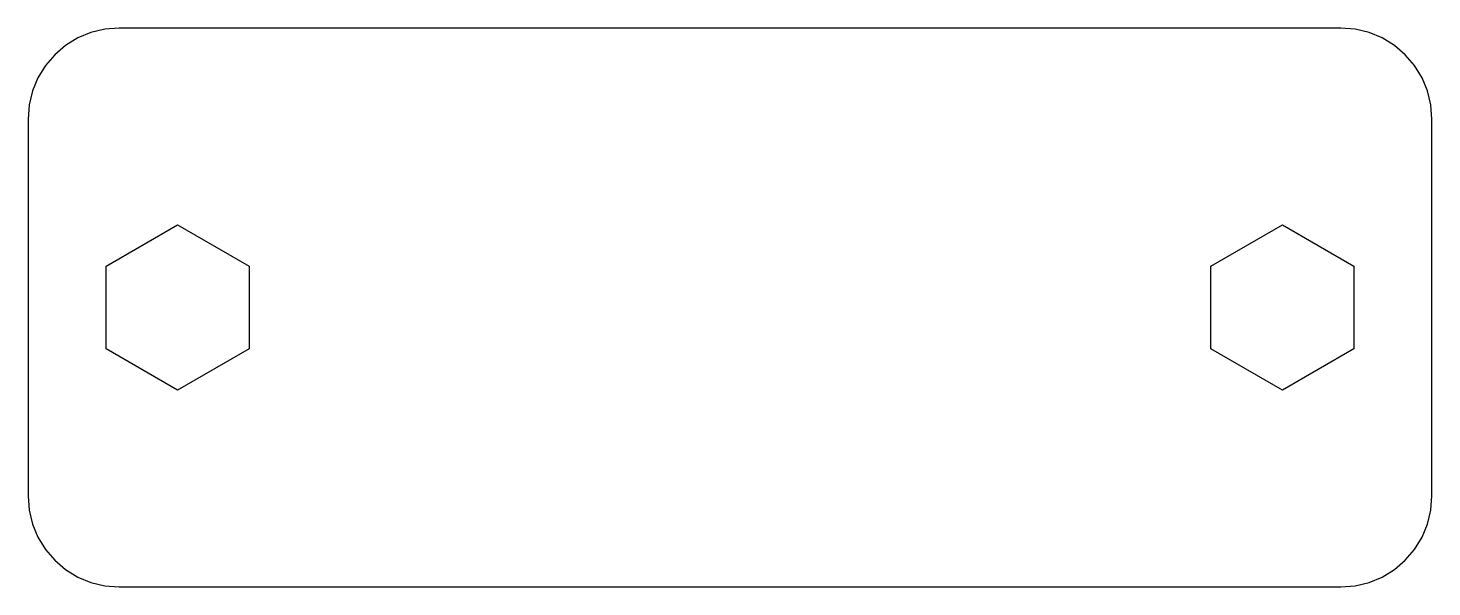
# Model space of a CAD drawing. Header units: metres. Extents: x -21.6 to 21.6, y -8.6 to 8.6.
import ezdxf

# ---------------------------------------------------------------- set-up
doc = ezdxf.new("R2010")
doc.units = ezdxf.units.M

msp = doc.modelspace()

# ---------------------------------------------------------------- linework, layer by layer
for p, q in [((-20.0712, 8.29482), (-20.4458, 8.06525)), ((-19.6652, 8.46295), (-20.0712, 8.29482)), ((-19.238, 8.56552), (-19.6652, 8.46295)), ((-18.8, 8.59999), (-19.238, 8.56552)), ((18.8, 8.59999), (-18.8, 8.59999)), ((19.238, 8.56552), (18.8, 8.59999)), ((19.6652, 8.46295), (19.238, 8.56552)), ((20.0712, 8.29482), (19.6652, 8.46295)), ((20.4458, 8.06525), (20.0712, 8.29482)), ((-20.7799, 7.77989), (-21.0652, 7.44579)), ((-20.4458, 8.06525), (-20.7799, 7.77989)), ((20.7799, 7.77989), (20.4458, 8.06525)), ((21.0652, 7.44579), (20.7799, 7.77989)), ((-21.0652, 7.44579), (-21.2948, 7.07117)), ((21.2948, 7.07117), (21.0652, 7.44579)), ((-21.2948, 7.07117), (-21.463, 6.66524)), ((21.463, 6.66524), (21.2948, 7.07117)), ((-21.463, 6.66524), (-21.5655, 6.23801)), ((21.5655, 6.23801), (21.463, 6.66524)), ((-21.5655, 6.23801), (-21.6, 5.79999)), ((21.6, 5.79999), (21.5655, 6.23801)), ((-21.6, 5.79999), (-21.6, -5.79999)), ((21.6, -5.79999), (21.6, 5.79999)), ((-19.2, 1.27016), (-17, 2.54033)), ((-17, 2.54033), (-14.8, 1.27016)), ((14.8, 1.27016), (17, 2.54033)), ((17, 2.54033), (19.2, 1.27016)), ((-19.2, -1.27016), (-19.2, 1.27016)), ((-14.8, 1.27016), (-14.8, -1.27016)), ((14.8, -1.27016), (14.8, 1.27016)), ((19.2, 1.27016), (19.2, -1.27016)), ((-17, -2.54033), (-19.2, -1.27016)), ((-14.8, -1.27016), (-17, -2.54033)), ((17, -2.54033), (14.8, -1.27016)), ((19.2, -1.27016), (17, -2.54033)), ((-21.6, -5.79999), (-21.5655, -6.23801)), ((21.5655, -6.23801), (21.6, -5.79999)), ((-21.5655, -6.23801), (-21.463, -6.66524)), ((21.463, -6.66524), (21.5655, -6.23801)), ((-21.463, -6.66524), (-21.2948, -7.07117)), ((21.2948, -7.07117), (21.463, -6.66524)), ((-21.2948, -7.07117), (-21.0652, -7.44579)), ((21.0652, -7.44579), (21.2948, -7.07117)), ((-21.0652, -7.44579), (-20.7799, -7.77989)), ((20.7799, -7.77989), (21.0652, -7.44579)), ((-20.7799, -7.77989), (-20.4458, -8.06525)), ((-20.4458, -8.06525), (-20.0712, -8.29482)), ((20.0712, -8.29482), (20.4458, -8.06525)), ((20.4458, -8.06525), (20.7799, -7.77989)), ((-20.0712, -8.29482), (-19.6652, -8.46295)), ((-19.6652, -8.46295), (-19.238, -8.56552)), ((-19.238, -8.56552), (-18.8, -8.59999)), ((-18.8, -8.59999), (18.8, -8.59999)), ((18.8, -8.59999), (19.238, -8.56552)), ((19.238, -8.56552), (19.6652, -8.46295)), ((19.6652, -8.46295), (20.0712, -8.29482))]:
    msp.add_line(p, q)

doc.saveas('drawing.dxf')
